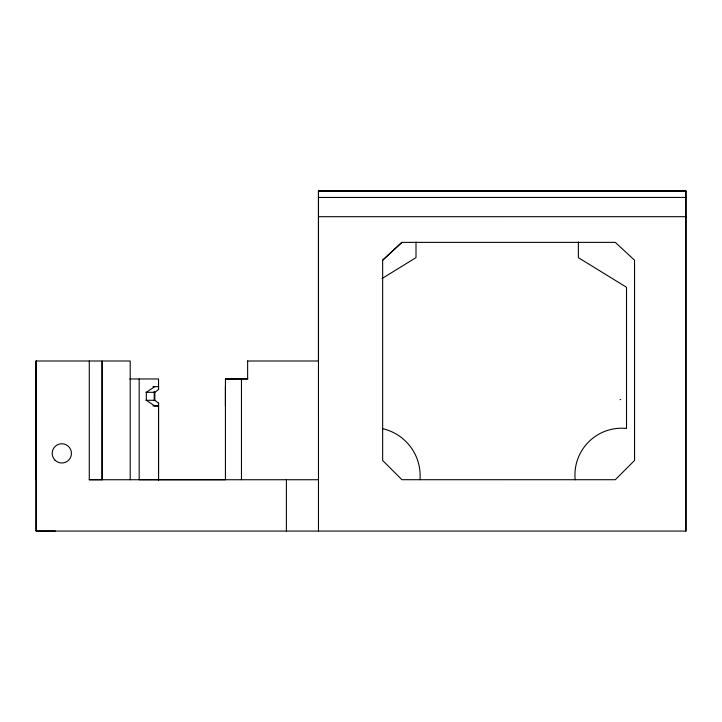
<?xml version="1.0" encoding="UTF-8"?>
<svg xmlns="http://www.w3.org/2000/svg" width="722" height="722" viewBox="0 0 722 722"><rect width="100%" height="100%" fill="white"/><g stroke="black" fill="none" stroke-linecap="round" stroke-linejoin="round"><path stroke-width="1.08" d="M130.204 479.724L130.204 361L36.1 361L36.1 531.067L55.35 531.085M36.226 361L36.1 531.067L685.9 531.067L685.9 191.041L318.483 190.915L318.483 361L247.511 361M102.118 479.733L102.118 361L102.109 479.733L89.275 479.733L89.284 361M139.184 378.969L139.184 479.724L225.426 479.733L225.426 378.969L247.628 378.824L247.628 361M154.21 400.313L154.21 391.324M158.533 480.229L158.533 403.102L154.86 400.286L145.862 400.286M145.862 392.308L154.86 392.308L158.533 389.492L158.533 378.969L129.825 378.969M225.426 405.926L225.426 403.824M225.426 386.667L225.426 403.959M241.464 479.733L241.464 378.824M286.399 531.076L286.399 479.733M578.376 242.032L578.367 257.655L626.515 287.266L626.525 428.462A46.759 46.759 0 0 0 575.19 479.787M382.651 260.209L401.901 242.375L615.297 242.375L634.548 260.218L634.557 460.465L615.297 479.715L401.901 479.706L382.651 460.455L382.651 260.209L401.901 242.375M154.67 386.667L146.34 392.308L146.34 400.286L154.571 405.854L158.533 405.926L152.956 405.926M382.037 278.548L416.007 257.619L416.007 241.987M620.117 399.609L620.703 399.609M318.474 531.067L318.465 191.032L685.9 191.05L685.9 531.067M660.206 191.05L685.891 191.023M318.474 197.449L685.891 197.44M318.474 216.699L685.891 216.69M225.426 378.969L247.89 378.969M152.956 386.667L158.533 386.667L158.533 389.492M89.275 479.733L318.483 479.733M158.533 403.102L158.533 479.724M154.86 392.308L154.86 400.286M36.1 361L36.1 479.724M382.759 428.706A48.266 48.266 0 0 1 419.978 479.715M55.016 460.185A9.63 9.63 0 0 0 71.117 455.871A9.63 9.63 0 0 0 59.33 444.075A9.63 9.63 0 0 0 55.016 460.185"/></g></svg>
